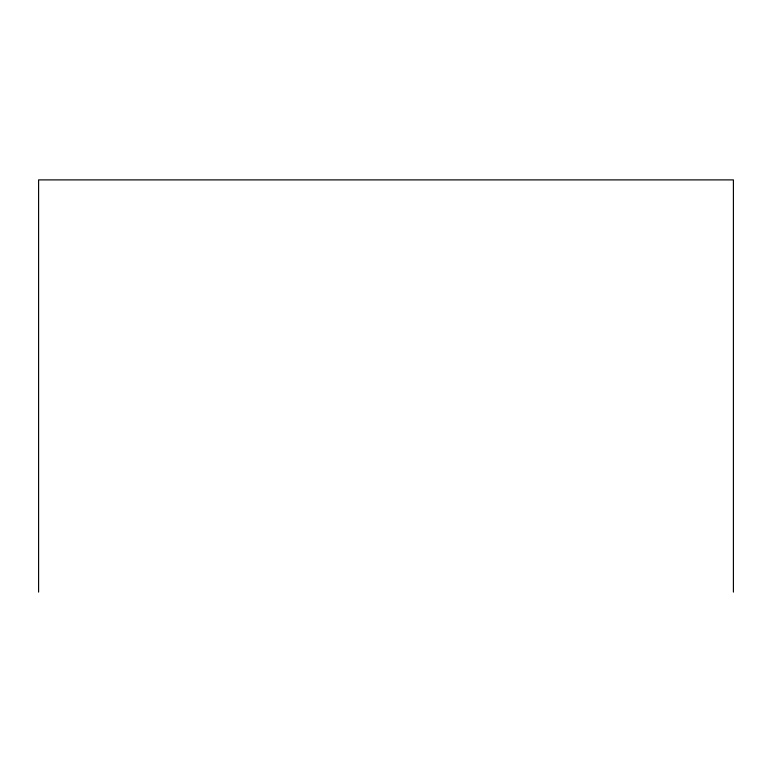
<?xml version="1.0" encoding="UTF-8"?>
<svg xmlns="http://www.w3.org/2000/svg" width="772" height="772" viewBox="0 0 772 772"><rect width="100%" height="100%" fill="white"/><g stroke="black" fill="none" stroke-linecap="round" stroke-linejoin="round"><path stroke-width="1.16" d="M733.4 592.105L733.4 179.895L38.6 179.895L38.6 592.105"/></g></svg>
